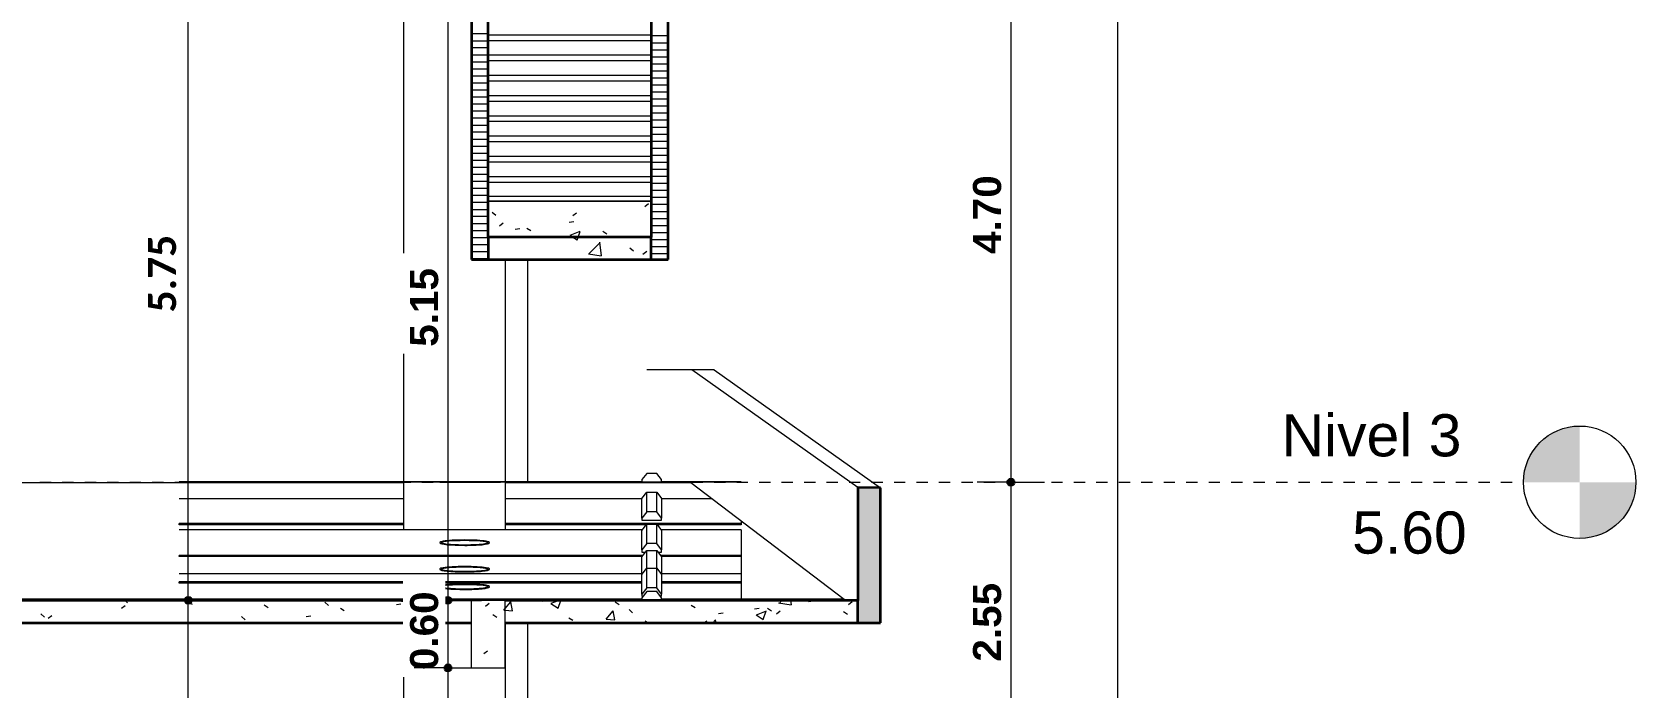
# Model space of a CAD drawing. Header units: metres. Extents: x -144 to 1000, y -717 to 29.
# Drawn here: x 237.65 to 251.92, y -652.59 to -646.76 of the extents above; entities that cross this region are included whole.
import ezdxf

# ---------------------------------------------------------------- set-up
doc = ezdxf.new("R2010")
doc.units = ezdxf.units.M
doc.linetypes.add('Punto 1 mm', pattern=[0.075, 0, -0.075])
doc.layers.get('0').update_dxf_attribs({"color": 1})
for name, color, linetype, lineweight in [('A-ANNO-DIMS', 1, 'Continuous', 9), ('A-DETL-GENF', 1, 'Continuous', 9), ('A-DETL-THIN', 1, 'Continuous', 9), ('A-FLOR', 2, 'Continuous', 9), ('A-FLOR-LEVL', 51, 'Continuous', 9), ('A-FLOR-PATT', 8, 'Continuous', 50), ('A-WALL', 4, 'Continuous', 9), ('C-PRKG', 2, 'Continuous', 9), ('S-COLS', 7, 'Continuous', 9), ('S-STRS', 1, 'Continuous', 9)]:
    doc.layers.add(name, color=color, linetype=linetype, lineweight=lineweight)
doc.layers.add('A-WALL-PATT', color=7, linetype='Continuous', lineweight=35, true_color=0x9c9c9c)
doc.styles.add('Arial', font='arial.ttf', dxfattribs={"height": 0.433594})
doc.styles.add('Arial Black_B', font='ariblk.ttf', dxfattribs={"width": 0.9, "height": 0.1875})
doc.styles.add('Calibri_B', font='calibrib.ttf', dxfattribs={"height": 0.165})

# ---------------------------------------------------------------- blocks, each defined once
blk = doc.blocks.new('ololo')
at = {"layer": 'A-ANNO-DIMS', "lineweight": 25}
h = blk.add_hatch(color=256, dxfattribs=at)
edge = h.paths.add_edge_path()
edge.add_arc((246.362, -650.765), 0.0313, 0, 360)
h = blk.add_hatch(color=256, dxfattribs=at)
edge = h.paths.add_edge_path()
edge.add_arc((246.362, -650.765), 0.0313, 0, 360)
h = blk.add_hatch(color=256, dxfattribs=at)
edge = h.paths.add_edge_path()
edge.add_arc((239.043, -651.816), 0.0312, 0, 360)
h = blk.add_hatch(color=256, dxfattribs=at)
edge = h.paths.add_edge_path()
edge.add_arc((239.043, -651.816), 0.0312, 0, 360)
at = {"layer": 'A-ANNO-DIMS', "lineweight": 25, "true_color": 0x008000}
h = blk.add_hatch(color=96, dxfattribs=at)
edge = h.paths.add_edge_path()
edge.add_arc((241.353, -651.816), 0.0312, 0, 360)
h = blk.add_hatch(color=96, dxfattribs=at)
edge = h.paths.add_edge_path()
edge.add_arc((241.353, -651.816), 0.0312, 0, 360)
h = blk.add_hatch(color=96, dxfattribs=at)
edge = h.paths.add_edge_path()
edge.add_arc((241.353, -652.416), 0.0312, 0, 360)
at = {"layer": 'A-FLOR-LEVL'}
h = blk.add_hatch(color=256, dxfattribs=at)
edge = h.paths.add_edge_path()
edge.add_line((251.423, -650.765), (250.923, -650.765))
edge.add_arc((251.423, -650.765), 0.5, 90, 180, ccw=False)
edge.add_line((251.423, -650.265), (251.423, -650.765))
h = blk.add_hatch(color=256, dxfattribs=at)
edge = h.paths.add_edge_path()
edge.add_line((251.423, -651.265), (251.423, -650.765))
edge.add_line((251.423, -650.765), (251.923, -650.765))
edge.add_arc((251.423, -650.765), 0.5, 270, 360, ccw=False)
at = {"layer": 'A-WALL-PATT', "lineweight": 5, "true_color": 0x747474}
h = blk.add_hatch(color=8, dxfattribs=at)
h.paths.add_polyline_path([(244.999, -659.015), (245.201, -659.015), (245.201, -653.811), (244.999, -653.811), (244.999, -658.96)])
h.paths.add_polyline_path([(245.201, -652.016), (245.201, -650.814), (244.999, -650.812), (244.999, -652.016), (245.19, -652.016)])
at = {"layer": 'S-STRS', "true_color": 0x828282}
h = blk.add_hatch(dxfattribs=at)
h.set_pattern_fill('FP_1', color=8, style=0, pattern_type=2)
h.set_pattern_definition([(50, (230.7434, -649.9904), (0.91092, -0.07969), [0.09525, -1.048]), (355, (230.7434, -649.9904), (-0.17621, 0.95528), [0.0762, -0.8382]), (100.451, (230.8194, -649.9974), (0.734713, 0.87558), [0.08095, -0.89045]), (46.184, (230.7434, -649.7364), (1.35572, -0.21052), [0.14287, -1.572]), (96.636, (230.8564, -649.7544), (1.18695, 1.23746), [0.12143, -1.336]), (351.184, (230.7434, -649.7364), (1.18696, 1.2367), [0.1143, -1.257]), (21, (230.8704, -649.7994), (0.758073, -0.511323), [0.09525, -1.048]), (326, (230.8704, -649.7994), (0.30901, 0.92094), [0.0762, -0.8382]), (71.451, (230.9334, -649.8424), (1.067084, 0.4096), [0.08095, -0.89045]), (37.5, (230.7434, -649.99038), (0.015442, 0.422775), [0.04191, -0.78613, 0.04191, -0.80899, -0.84137]), (37.5, (230.7434, -649.99038), (0.015442, 0.422775), [-1.679, 0.04191, -0.79946]), (7.5, (230.7434, -649.9904), (0.334097, 0.500904), [0.04191, -0.44323, 0.04191, -0.76708, -0.32067]), (7.5, (230.7434, -649.9904), (0.334097, 0.500904), [-1.294, 0.04191, -0.27876]), (327.5, (230.4594, -649.99038), (0.677955, -0.02864), [0.04191, -0.27559, 0.04191, -0.94869, -1.314]), (327.5, (230.4594, -649.99038), (0.677955, -0.02864), [-1.308, 0.04191, -1.273]), (317.5, (230.3324, -649.9904), (0.740648, 0.127137), [0.04191, -0.37084, 0.04191, -0.61595, -0.93345]), (317.5, (230.3324, -649.9904), (0.740648, 0.127137), [-1.071, 0.04191, -0.89154])])
h.paths.add_polyline_path([(241.862, -648.585), (243.162, -648.585), (243.162, -648.265), (241.712, -648.265), (241.712, -648.585)])
at = {"layer": 'A-ANNO-DIMS'}
for p, q in [((247.309, -610.425), (247.309, -657.765)), ((239.043, -651.816), (239.043, -646.065)), ((246.362, -646.065), (246.362, -650.765)), ((246.362, -650.765), (246.062, -650.765)), ((246.362, -650.765), (246.062, -650.765)), ((246.362, -650.765), (246.662, -650.765)), ((246.362, -650.765), (246.362, -653.315)), ((246.362, -650.765), (246.662, -650.765)), ((239.043, -651.816), (238.743, -651.816)), ((239.043, -651.816), (238.743, -651.816)), ((239.043, -654.811), (239.043, -651.816)), ((239.043, -651.816), (239.343, -651.816)), ((239.043, -651.816), (239.343, -651.816))]:
    blk.add_line(p, q, dxfattribs=at)
at = {"layer": 'A-ANNO-DIMS', "color": 96, "true_color": 0x008000}
for p, q in [((241.353, -646.665), (241.353, -651.816)), ((241.353, -651.816), (241.053, -651.816)), ((241.353, -651.816), (241.053, -651.816)), ((241.353, -651.816), (241.653, -651.816)), ((241.353, -651.816), (241.353, -652.416)), ((241.353, -651.816), (241.653, -651.816)), ((241.353, -652.416), (241.053, -652.416)), ((241.353, -652.416), (241.653, -652.416))]:
    blk.add_line(p, q, dxfattribs=at)
at = {"layer": 'A-ANNO-DIMS', "lineweight": 25}
for centre, radius in [((246.362, -650.765), 0.0313), ((246.362, -650.765), 0.0313), ((239.043, -651.816), 0.0312), ((239.043, -651.816), 0.0312)]:
    blk.add_circle(centre, radius, dxfattribs=at)
at = {"layer": 'A-ANNO-DIMS', "color": 96, "lineweight": 25, "true_color": 0x008000}
for centre in [(241.353, -651.816), (241.353, -651.816), (241.353, -652.416)]:
    blk.add_circle(centre, 0.0312, dxfattribs=at)
at = {"layer": 'A-DETL-GENF'}
for p, q in [((241.687, -651.866), (241.72, -651.841)), ((241.752, -651.942), (241.787, -651.965)), ((241.85, -651.902), (241.861, -651.889)), ((241.851, -651.902), (241.861, -651.903)), ((241.672, -652.289), (241.705, -652.263))]:
    blk.add_line(p, q, dxfattribs=at)
at = {"layer": 'A-DETL-THIN'}
for p, q in [((241.561, -651.816), (241.561, -652.416)), ((241.861, -651.816), (241.561, -651.816)), ((241.861, -652.416), (241.861, -651.816)), ((241.561, -652.416), (241.861, -652.416))]:
    blk.add_line(p, q, dxfattribs=at)
at = {"layer": 'A-FLOR', "lineweight": 35}
for p, q in [((243.162, -648.585), (241.712, -648.585)), ((241.712, -648.585), (241.712, -648.785)), ((243.162, -648.785), (243.162, -648.585)), ((241.712, -648.785), (243.162, -648.785)), ((241.282, -651.816), (232.963, -651.816)), ((244.999, -651.816), (241.861, -651.816)), ((244.999, -652.016), (244.999, -651.816)), ((232.963, -652.016), (241.561, -652.016)), ((241.861, -652.016), (244.999, -652.016))]:
    blk.add_line(p, q, dxfattribs=at)
at = {"layer": 'A-FLOR'}
for p, q in [((232.963, -650.766), (240.962, -650.766)), ((241.862, -650.766), (243.513, -650.766)), ((243.513, -650.766), (244.877, -651.806)), ((243.079, -651.806), (232.963, -651.806)), ((244.877, -651.806), (243.254, -651.806)), ((244.877, -651.816), (244.877, -651.806))]:
    blk.add_line(p, q, dxfattribs=at)
at = {"layer": 'A-FLOR-LEVL', "color": 251, "linetype": 'Punto 1 mm', "true_color": 0x6c6c6c}
blk.add_line((237.722, -650.765), (250.923, -650.765), dxfattribs=at)
at = {"layer": 'A-FLOR-LEVL'}
blk.add_circle((251.423, -650.765), 0.5, dxfattribs=at)
at = {"layer": 'A-FLOR-PATT', "color": 8, "lineweight": 5, "true_color": 0x828282}
for p, q in [((242.465, -648.585), (242.503, -648.61)), ((242.502, -648.611), (242.511, -648.585)), ((242.608, -648.735), (242.707, -648.632)), ((242.718, -648.751), (242.704, -648.63)), ((242.972, -648.68), (243.003, -648.708)), ((243.088, -648.736), (243.122, -648.711)), ((242.603, -648.734), (242.716, -648.752)), ((238.389, -651.816), (238.398, -651.821)), ((238.448, -651.886), (238.481, -651.861)), ((238.481, -651.816), (238.503, -651.837)), ((239.04, -651.828), (239.076, -651.85)), ((239.718, -651.856), (239.754, -651.879)), ((240.258, -651.833), (240.289, -651.861)), ((240.894, -651.853), (240.935, -651.847)), ((240.94, -651.822), (240.945, -651.816)), ((240.94, -651.822), (241.016, -651.829)), ((241.016, -651.829), (241.013, -651.816)), ((241.861, -651.889), (241.912, -651.829)), ((241.927, -651.909), (241.912, -651.83)), ((242.187, -651.816), (242.198, -651.823)), ((242.27, -651.842), (242.334, -651.885)), ((242.272, -651.841), (242.338, -651.816)), ((242.333, -651.885), (242.357, -651.816)), ((242.84, -651.829), (242.876, -651.851)), ((243.518, -651.857), (243.553, -651.88)), ((244.294, -651.838), (244.407, -651.856)), ((244.301, -651.842), (244.325, -651.816)), ((244.41, -651.856), (244.405, -651.816)), ((244.561, -651.827), (244.603, -651.821)), ((244.918, -651.852), (244.951, -651.827)), ((237.731, -651.935), (237.762, -651.964)), ((237.796, -651.975), (237.829, -651.95)), ((239.517, -651.96), (239.548, -651.988)), ((240.093, -651.958), (240.134, -651.952)), ((240.396, -651.885), (240.431, -651.907)), ((241.027, -651.962), (241.06, -651.936)), ((241.074, -651.914), (241.109, -651.936)), ((241.861, -651.903), (241.927, -651.909)), ((242.43, -651.971), (242.465, -651.993)), ((242.761, -651.982), (242.823, -651.909)), ((242.762, -651.982), (242.837, -651.988)), ((242.838, -651.989), (242.823, -651.909)), ((242.965, -651.897), (242.996, -651.925)), ((243.108, -651.999), (243.134, -652.016)), ((243.634, -652.016), (243.658, -651.997)), ((243.71, -652.016), (243.734, -651.989)), ((243.739, -652.016), (243.734, -651.989)), ((243.761, -651.932), (243.803, -651.926)), ((244.08, -651.89), (244.122, -651.884)), ((244.096, -651.944), (244.159, -651.986)), ((244.097, -651.943), (244.186, -651.909)), ((244.159, -651.987), (244.184, -651.91)), ((244.196, -651.886), (244.231, -651.909)), ((244.277, -651.934), (244.31, -651.908)), ((244.874, -651.915), (244.909, -651.937)), ((239.651, -652.016), (239.653, -652.016))]:
    blk.add_line(p, q, dxfattribs=at)
at = {"layer": 'A-WALL', "lineweight": 35}
for p, q in [((243.162, -645.324), (243.162, -648.585)), ((243.312, -648.785), (243.312, -645.324)), ((241.562, -646.665), (241.562, -648.785)), ((241.712, -648.585), (241.712, -646.665)), ((241.562, -648.785), (241.712, -648.785)), ((243.162, -648.785), (243.312, -648.785)), ((244.999, -650.812), (244.999, -651.816)), ((245.201, -650.814), (244.999, -650.812)), ((245.201, -652.016), (245.201, -650.814)), ((244.999, -652.016), (245.201, -652.016))]:
    blk.add_line(p, q, dxfattribs=at)
at = {"layer": 'A-WALL'}
for p, q in [((243.723, -649.766), (243.123, -649.766)), ((244.999, -650.812), (243.524, -649.766)), ((243.723, -649.766), (245.201, -650.814))]:
    blk.add_line(p, q, dxfattribs=at)
at = {"layer": 'A-WALL-PATT', "color": 8, "lineweight": 5, "true_color": 0x727272}
for p, q in [((241.562, -646.775), (241.712, -646.775)), ((241.562, -646.838), (241.712, -646.838)), ((243.162, -646.793), (243.312, -646.793)), ((243.162, -646.856), (243.312, -646.856)), ((241.562, -646.9), (241.712, -646.9)), ((241.562, -646.963), (241.712, -646.963)), ((243.162, -646.918), (243.312, -646.918)), ((243.162, -646.981), (243.312, -646.981)), ((241.562, -647.025), (241.712, -647.025)), ((241.562, -647.088), (241.712, -647.088)), ((241.562, -647.15), (241.712, -647.15)), ((243.162, -647.043), (243.312, -647.043)), ((243.162, -647.106), (243.312, -647.106)), ((241.562, -647.213), (241.712, -647.213)), ((241.562, -647.275), (241.712, -647.275)), ((243.162, -647.168), (243.312, -647.168)), ((243.162, -647.231), (243.312, -647.231)), ((243.162, -647.293), (243.312, -647.293)), ((241.562, -647.338), (241.712, -647.338)), ((241.562, -647.4), (241.712, -647.4)), ((243.162, -647.356), (243.312, -647.356)), ((243.162, -647.418), (243.312, -647.418)), ((241.562, -647.463), (241.712, -647.463)), ((241.562, -647.525), (241.712, -647.525)), ((243.162, -647.481), (243.312, -647.481)), ((243.162, -647.543), (243.312, -647.543)), ((241.562, -647.588), (241.712, -647.588)), ((241.562, -647.65), (241.712, -647.65)), ((241.562, -647.713), (241.712, -647.713)), ((243.162, -647.606), (243.312, -647.606)), ((243.162, -647.668), (243.312, -647.668)), ((241.562, -647.775), (241.712, -647.775)), ((241.562, -647.838), (241.712, -647.838)), ((243.162, -647.731), (243.312, -647.731)), ((243.162, -647.793), (243.312, -647.793)), ((243.162, -647.856), (243.312, -647.856)), ((241.562, -647.9), (241.712, -647.9)), ((241.562, -647.963), (241.712, -647.963)), ((243.162, -647.918), (243.312, -647.918)), ((243.162, -647.981), (243.312, -647.981)), ((241.562, -648.025), (241.712, -648.025)), ((241.562, -648.088), (241.712, -648.088)), ((241.562, -648.15), (241.712, -648.15)), ((243.162, -648.043), (243.312, -648.043)), ((243.162, -648.106), (243.312, -648.106)), ((241.562, -648.213), (241.712, -648.213)), ((241.562, -648.275), (241.712, -648.275)), ((243.162, -648.168), (243.312, -648.168)), ((243.162, -648.231), (243.312, -648.231)), ((243.162, -648.293), (243.312, -648.293)), ((241.562, -648.338), (241.712, -648.338)), ((241.562, -648.4), (241.712, -648.4)), ((243.162, -648.356), (243.312, -648.356)), ((243.162, -648.418), (243.312, -648.418)), ((241.562, -648.463), (241.712, -648.463)), ((241.562, -648.525), (241.712, -648.525)), ((243.162, -648.481), (243.312, -648.481)), ((243.162, -648.543), (243.312, -648.543)), ((241.562, -648.588), (241.712, -648.588)), ((241.562, -648.65), (241.712, -648.65)), ((241.562, -648.713), (241.712, -648.713)), ((243.162, -648.606), (243.312, -648.606)), ((243.162, -648.668), (243.312, -648.668)), ((241.562, -648.775), (241.712, -648.775)), ((243.162, -648.731), (243.312, -648.731))]:
    blk.add_line(p, q, dxfattribs=at)
at = {"layer": 'C-PRKG'}
for p, q in [((243.122, -650.686), (243.079, -650.742)), ((243.212, -650.686), (243.122, -650.686)), ((243.254, -650.742), (243.212, -650.686)), ((238.963, -650.765), (238.963, -650.762)), ((241.282, -650.762), (238.963, -650.762)), ((241.282, -650.765), (238.963, -650.765)), ((243.963, -650.765), (238.963, -650.765)), ((241.282, -650.76), (241.282, -650.765)), ((241.502, -650.76), (241.282, -650.76)), ((241.282, -650.765), (241.502, -650.765)), ((241.722, -650.76), (241.502, -650.76)), ((241.502, -650.765), (241.722, -650.765)), ((241.722, -650.765), (241.722, -650.76)), ((243.079, -650.762), (241.722, -650.762)), ((243.963, -650.765), (241.722, -650.765)), ((243.079, -650.742), (243.079, -650.762)), ((243.079, -650.762), (243.254, -650.762)), ((243.079, -650.91), (243.122, -650.853)), ((243.122, -650.853), (243.212, -650.853)), ((243.122, -651.027), (243.122, -650.853)), ((243.212, -650.853), (243.254, -650.91)), ((243.212, -651.027), (243.212, -650.853)), ((243.254, -650.762), (243.254, -650.742)), ((243.963, -650.762), (243.254, -650.762)), ((243.963, -650.762), (243.963, -650.765)), ((240.962, -650.914), (238.963, -650.914)), ((243.079, -650.914), (241.862, -650.914)), ((243.079, -651.084), (243.079, -650.91)), ((243.254, -650.91), (243.254, -651.084)), ((243.707, -650.914), (243.254, -650.914)), ((238.963, -651.14), (238.963, -651.132)), ((240.962, -651.132), (238.963, -651.132)), ((238.963, -651.143), (238.963, -651.14)), ((240.962, -651.14), (238.963, -651.14)), ((240.962, -651.143), (238.963, -651.143)), ((243.963, -651.132), (241.862, -651.132)), ((243.12, -651.14), (241.862, -651.14)), ((243.117, -651.143), (241.862, -651.143)), ((243.122, -651.027), (243.079, -651.084)), ((243.079, -651.084), (243.079, -651.103)), ((243.079, -651.103), (243.254, -651.103)), ((243.079, -651.193), (243.122, -651.137)), ((243.212, -651.027), (243.122, -651.027)), ((243.122, -651.137), (243.212, -651.137)), ((243.122, -651.311), (243.122, -651.137)), ((243.254, -651.084), (243.212, -651.027)), ((243.212, -651.137), (243.254, -651.193)), ((243.212, -651.311), (243.212, -651.137)), ((243.963, -651.14), (243.214, -651.14)), ((243.963, -651.143), (243.216, -651.143)), ((243.254, -651.103), (243.254, -651.084)), ((243.963, -651.132), (243.963, -651.14)), ((243.963, -651.14), (243.963, -651.143)), ((243.083, -651.188), (238.963, -651.188)), ((243.079, -651.367), (243.079, -651.193)), ((243.963, -651.188), (243.25, -651.188)), ((243.254, -651.193), (243.254, -651.367)), ((238.963, -651.423), (238.963, -651.416)), ((243.089, -651.416), (238.963, -651.416)), ((238.963, -651.426), (238.963, -651.423)), ((243.083, -651.423), (238.963, -651.423)), ((243.081, -651.426), (238.963, -651.426)), ((241.282, -651.3), (241.282, -651.305)), ((241.722, -651.305), (241.722, -651.3)), ((243.122, -651.311), (243.079, -651.367)), ((243.079, -651.367), (243.079, -651.387)), ((243.079, -651.429), (243.122, -651.372)), ((243.079, -651.387), (243.111, -651.387)), ((243.079, -651.585), (243.079, -651.429)), ((243.212, -651.311), (243.122, -651.311)), ((243.122, -651.372), (243.212, -651.372)), ((243.122, -651.529), (243.122, -651.372)), ((243.254, -651.367), (243.212, -651.311)), ((243.212, -651.372), (243.254, -651.429)), ((243.212, -651.529), (243.212, -651.372)), ((243.223, -651.387), (243.254, -651.387)), ((243.963, -651.416), (243.245, -651.416)), ((243.963, -651.423), (243.25, -651.423)), ((243.963, -651.426), (243.252, -651.426)), ((243.254, -651.387), (243.254, -651.367)), ((243.254, -651.429), (243.254, -651.585)), ((243.963, -651.416), (243.963, -651.423)), ((243.963, -651.423), (243.963, -651.426)), ((243.083, -651.58), (238.963, -651.58)), ((241.282, -651.536), (241.282, -651.541)), ((241.722, -651.541), (241.722, -651.536)), ((243.079, -651.585), (243.122, -651.529)), ((243.122, -651.529), (243.212, -651.529)), ((243.122, -651.703), (243.122, -651.529)), ((243.212, -651.529), (243.254, -651.585)), ((243.212, -651.703), (243.212, -651.529)), ((243.963, -651.58), (243.25, -651.58)), ((238.963, -651.658), (238.963, -651.651)), ((243.079, -651.651), (238.963, -651.651)), ((238.963, -651.662), (238.963, -651.658)), ((243.079, -651.658), (238.963, -651.658)), ((243.079, -651.662), (238.963, -651.662)), ((241.282, -651.692), (241.282, -651.697)), ((241.722, -651.697), (241.722, -651.692)), ((243.079, -651.759), (243.079, -651.585)), ((243.122, -651.703), (243.079, -651.759)), ((243.212, -651.703), (243.122, -651.703)), ((243.254, -651.759), (243.212, -651.703)), ((243.254, -651.585), (243.254, -651.759)), ((243.963, -651.651), (243.254, -651.651)), ((243.963, -651.658), (243.254, -651.658)), ((243.963, -651.662), (243.254, -651.662)), ((243.963, -651.651), (243.963, -651.658)), ((243.963, -651.658), (243.963, -651.662)), ((238.963, -651.813), (238.963, -651.808)), ((243.079, -651.808), (238.963, -651.808)), ((238.963, -651.815), (238.963, -651.813)), ((238.963, -651.813), (241.282, -651.813)), ((241.282, -651.815), (238.963, -651.815)), ((241.561, -651.816), (238.963, -651.816)), ((241.282, -651.811), (241.282, -651.816)), ((241.502, -651.811), (241.282, -651.811)), ((241.282, -651.816), (241.502, -651.816)), ((241.722, -651.811), (241.502, -651.811)), ((241.502, -651.816), (241.562, -651.816)), ((241.722, -651.816), (241.722, -651.811)), ((241.722, -651.813), (243.079, -651.813)), ((243.963, -651.815), (241.722, -651.815)), ((243.963, -651.816), (241.861, -651.816)), ((243.122, -651.736), (243.079, -651.793)), ((243.079, -651.759), (243.079, -651.779)), ((243.079, -651.779), (243.089, -651.779)), ((243.079, -651.793), (243.079, -651.813)), ((243.079, -651.813), (243.254, -651.813)), ((243.212, -651.736), (243.122, -651.736)), ((243.254, -651.793), (243.212, -651.736)), ((243.244, -651.779), (243.254, -651.779)), ((243.254, -651.779), (243.254, -651.759)), ((243.254, -651.813), (243.254, -651.793)), ((243.963, -651.808), (243.254, -651.808)), ((243.254, -651.813), (243.963, -651.813)), ((243.963, -651.808), (243.963, -651.813)), ((243.963, -651.813), (243.963, -651.815))]:
    blk.add_line(p, q, dxfattribs=at)
at = {"layer": 'C-PRKG', "lineweight": 15}
for p, q in [((243.963, -651.109), (243.963, -651.132)), ((243.963, -651.188), (243.963, -651.416)), ((243.963, -651.426), (243.963, -651.651)), ((243.963, -651.58), (243.963, -651.808))]:
    blk.add_line(p, q, dxfattribs=at)
at = {"layer": 'C-PRKG'}
for centre, major_axis, start_param, end_param in [((241.502, -651.3), (-0.22, 0), 4.712389, 7.853982), ((241.502, -651.3), (0.21, 0), 1.570796, 4.712389), ((241.502, -651.305), (-0.21, 0), 4.712389, 6.162355), ((241.502, -651.3), (0.22, 0), 4.712389, 7.853982), ((241.502, -651.3), (0.21, 0), 4.712389, 7.853982), ((241.502, -651.305), (0.21, 0), 0.12083, 1.570796), ((241.502, -651.305), (0.22, 0), 3.141593, 4.712389), ((241.502, -651.305), (-0.22, 0), 1.570796, 3.141593), ((241.502, -651.536), (0.22, 0), 1.570796, 4.712389), ((241.502, -651.541), (-0.22, 0), 0, 1.570796), ((241.502, -651.536), (-0.21, 0), 4.712389, 7.853982), ((241.502, -651.541), (0.21, 0), 1.570796, 3.020762), ((241.502, -651.536), (-0.22, 0), 1.570796, 4.712389), ((241.502, -651.536), (0.21, 0), 4.712389, 7.853982), ((241.502, -651.541), (0.21, 0), 0.12083, 1.570796), ((241.502, -651.541), (-0.22, 0), 1.570796, 3.141593), ((241.502, -651.692), (0.22, 0), 1.570796, 4.712389), ((241.502, -651.697), (0.22, 0), 3.141593, 4.712389), ((241.502, -651.692), (0.21, 0), 1.570796, 4.712389), ((241.502, -651.697), (0.21, 0), 1.570796, 3.020762), ((241.502, -651.692), (0.22, 0), 4.712389, 7.853982), ((241.502, -651.692), (0.21, 0), 4.712389, 7.853982), ((241.502, -651.697), (0.21, 0), 0.12083, 1.570796), ((241.502, -651.697), (-0.22, 0), 1.570796, 3.141593)]:
    blk.add_ellipse(centre, major_axis=major_axis, ratio=0.097641, start_param=start_param, end_param=end_param, dxfattribs=at)
at = {"layer": 'S-COLS'}
for p, q in [((240.962, -650.762), (240.962, -646.265)), ((241.862, -648.785), (241.862, -650.762)), ((242.062, -648.785), (242.062, -650.762)), ((240.962, -651.188), (240.962, -650.765)), ((241.862, -650.765), (241.862, -651.188)), ((240.962, -654.187), (240.962, -652.016)), ((241.862, -652.016), (241.862, -654.187)), ((242.062, -652.016), (242.062, -653.761))]:
    blk.add_line(p, q, dxfattribs=at)
at = {"layer": 'S-STRS'}
for p, q in [((241.712, -646.785), (243.162, -646.785)), ((241.712, -646.835), (243.162, -646.835)), ((241.712, -646.965), (243.162, -646.965)), ((241.712, -647.015), (243.162, -647.015)), ((241.712, -647.145), (243.162, -647.145)), ((241.712, -647.195), (243.162, -647.195)), ((241.712, -647.325), (243.162, -647.325)), ((241.712, -647.375), (243.162, -647.375)), ((241.712, -647.505), (243.162, -647.505)), ((241.712, -647.555), (243.162, -647.555)), ((241.712, -647.685), (243.162, -647.685)), ((241.712, -647.735), (243.162, -647.735)), ((241.712, -647.865), (243.162, -647.865)), ((241.712, -647.915), (243.162, -647.915)), ((241.712, -648.045), (243.162, -648.045)), ((241.712, -648.095), (243.162, -648.095)), ((243.162, -648.225), (241.712, -648.225)), ((241.712, -648.225), (241.712, -648.265)), ((243.162, -648.265), (241.712, -648.265)), ((241.712, -648.265), (241.712, -648.585)), ((241.712, -648.265), (243.162, -648.265)), ((243.162, -648.265), (243.162, -648.225)), ((243.162, -648.585), (243.162, -648.265)), ((241.712, -648.585), (243.162, -648.585))]:
    blk.add_line(p, q, dxfattribs=at)
at = {"layer": 'A-ANNO-DIMS', "insert": (238.684, -649.254), "char_height": 0.25, "width": 0.75273, "attachment_point": 1, "rotation": 90, "line_spacing_factor": 1.158048, "style": 'Calibri_B'}
blk.add_mtext('5.75', dxfattribs=at)
at = {"layer": 'A-FLOR-LEVL', "style": 'Arial'}
for s, p in [('Nivel 3', (248.77, -650.535)), ('5.60', (249.398, -651.4))]:
    blk.add_text(s, height=0.375, dxfattribs=at).set_placement(p)
at = {"layer": 'A-ANNO-DIMS', "char_height": 0.25, "width": 0.7674, "attachment_point": 1, "rotation": 90, "line_spacing_factor": 1.180619, "style": 'Arial Black_B', "bg_fill": 3, "box_fill_scale": 1.25, "bg_fill_color": 256, "bg_fill_true_color": 13158600, "bg_fill_transparency": 0}
for s, insert in [('4.70', (246.025, -648.735)), ('2.55', (246.025, -652.36))]:
    blk.add_mtext(s, dxfattribs=dict(at, insert=insert))
at = {"layer": 'A-ANNO-DIMS', "color": 96, "true_color": 0x008000, "char_height": 0.25, "width": 0.7674, "attachment_point": 1, "rotation": 90, "line_spacing_factor": 1.180619, "style": 'Arial Black_B', "bg_fill": 3, "box_fill_scale": 1.25, "bg_fill_color": 256, "bg_fill_true_color": 13158600, "bg_fill_transparency": 0}
for s, insert in [('5.15', (241.016, -649.56)), ('0.60', (241.016, -652.436))]:
    blk.add_mtext(s, dxfattribs=dict(at, insert=insert))
at = {"layer": 'A-ANNO-DIMS', "lineweight": 25, "true_color": 0x008000}
h = blk.add_hatch(color=96, dxfattribs=at)
edge = h.paths.add_edge_path()
edge.add_arc((241.353, -652.416), 0.0312, 0, 360)
at = {"layer": 'A-ANNO-DIMS', "color": 96, "true_color": 0x008000}
for q in [(241.053, -652.416), (241.353, -654.821), (241.653, -652.416)]:
    blk.add_line((241.353, -652.416), q, dxfattribs=at)
at = {"layer": 'A-ANNO-DIMS', "color": 96, "lineweight": 25, "true_color": 0x008000}
blk.add_circle((241.353, -652.416), 0.0312, dxfattribs=at)

msp = doc.modelspace()

# ---------------------------------------------------------------- block references
at = {"color": 3}
msp.add_blockref('ololo', (0, 0), dxfattribs=at)

doc.saveas('drawing.dxf')
